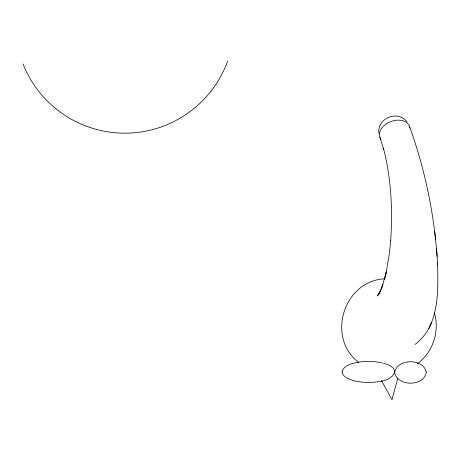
<?xml version="1.0" encoding="UTF-8"?>
<svg xmlns="http://www.w3.org/2000/svg" width="461" height="461" viewBox="0 0 461 461"><rect width="100%" height="100%" fill="white"/><g stroke="black" fill="none" stroke-linecap="round" stroke-linejoin="round"><path stroke-width="0.69" d="M378.936 133.344C376.625 118.252 398.148 109.585 407.011 121.923M342.125 371.214C342.114 377.409 349.738 379.461 354.572 380.872C362.346 382.716 370.483 382.884 378.36 381.65C393.129 380.544 403.185 368.218 383.345 363.256M385.949 273.529L389.251 254.495L390.732 240.06L390.68 240.757C392.726 209.761 391.262 178.223 383.385 148.073L383.644 149.041L379.893 137.384M342.125 371.214C344.425 364.778 352.492 363.464 358.37 362.179C366.236 360.946 374.361 361.107 382.117 362.934M384.555 279.303L386.358 271.829L382.048 286.967L382.901 284.748L379.616 292.556L380.803 290.309L377.432 295.979L379.726 292.994L378.037 294.648L378.971 293.813M397.67 378.585L391.965 399.791L381.472 380.498M415.09 344.43C439.414 326.106 438.198 291.531 437.61 264.216C434.902 217.143 425.457 170.357 409.356 126.026M380.313 291.45L382.901 284.748M428.822 328.543L431.594 322.406M417.603 363.602C432.914 352.244 439.898 331.113 434.377 312.869M385.166 278.767C343.883 280.305 325.841 337.417 358.681 362.438M434.642 231.353L435.645 239.726M436.509 248.3L437.155 256.391M437.529 262.92L437.61 264.216M227.619 61.209A109.43 109.43 0 0 1 23.05 63.993M380.988 139.291A15.789 10.828 -20.8 0 1 390.617 121.646A15.789 10.828 -20.8 0 1 409.841 128.077M426.269 372.459C423.953 386.756 397.013 386.756 394.691 372.459C397.013 358.168 423.953 358.168 426.269 372.459M379.864 292.925L378.856 293.651L379.881 292.919"/></g></svg>
